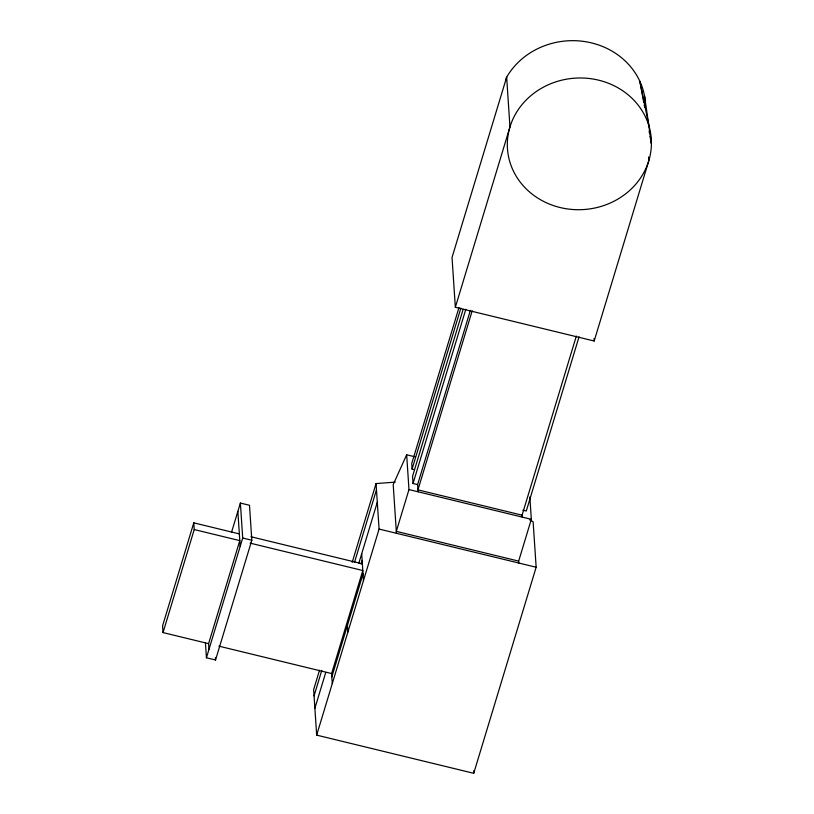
<?xml version="1.0" encoding="UTF-8"?>
<svg xmlns="http://www.w3.org/2000/svg" width="814" height="814" viewBox="0 0 814 814"><rect width="100%" height="100%" fill="white"/><g stroke="black" fill="none" stroke-linecap="round" stroke-linejoin="round"><path stroke-width="1.22" d="M239.347 533.923L193.783 522.842L162.576 625.874L163.024 632.58L208.588 643.65L208.964 649.409M163.024 632.58L194.231 529.548L193.783 522.842M231.471 532.488L240.384 503.052L249.501 505.27L251.821 540.242L215.547 659.981L206.441 657.773L205.443 642.785M208.588 643.65L239.794 540.628L194.231 529.548M206.441 657.773L242.704 538.023L240.384 503.052M319.515 670.237L313.644 689.631L316.666 735.123L473.728 773.3L536.151 567.246L533.129 521.754L529.782 519.922M352.197 562.362L376.058 483.577L395.278 482.122M314.062 695.858L321.774 670.4M354.446 562.525L376.475 489.804M314.886 708.302L325.773 672.364M358.791 563.349L377.299 502.248M361.06 564.061L362.149 560.47M332.275 683.607L331.603 673.554L362.81 570.522L250.132 543.141M331.827 676.902L363.034 573.88M316.666 735.123L379.08 529.069L376.058 483.577M648.544 156.98L648.799 160.724L594.179 341.015L455.341 307.275L509.961 126.974L506.654 77.177A73.82 67.43 -3.8 0 1 586.161 41.799A73.82 67.43 -3.8 0 1 645.248 100.783M459.004 307.468L411.721 463.563L412.088 469.088L414.367 469.637M412.088 469.088L460.846 308.15M463.156 309.3L412.566 476.282L413.044 483.485L417.602 484.595L418.081 491.788M415.221 456.858L406.664 454.782L408.974 489.57L396.306 531.369L518.66 561.111L518.793 563.023M413.044 483.485L465.832 309.239M417.602 484.595L470.39 310.338M472.201 310.785L417.958 489.865L522.079 515.181L522.212 517.104M522.079 515.181L576.332 336.09M579.069 336.762L526.292 511.009L522.873 510.175M518.66 561.111L531.328 519.312L529.843 496.947M406.664 454.782L393.203 484.574L396.438 533.282M408.974 489.57L531.328 519.312M379.08 529.069L536.151 567.246M250.916 536.731L362.362 563.817M242.704 538.023L251.821 540.242M218.925 646.163L331.603 673.554M649.134 126.618L639.835 81.258L643.772 102.472M644.24 104.975L644.698 107.468M649.104 131.186L649.572 133.679M650.03 136.172L651.424 143.661A72.08 65.842 -3.8 0 1 542.775 200.987A72.08 65.842 -3.8 0 1 543.925 86.895A72.08 65.842 -3.8 0 1 651.424 143.661L644.505 95.777M594.016 338.532L594.179 341.015M455.341 307.275L452.035 257.478L506.654 77.177A72.08 65.842 -3.8 0 0 505.982 79.548M473.565 770.858L473.728 773.3M361.701 553.764L363.482 580.586M347.425 625.396L347.873 632.091M237.851 511.416L240.181 546.387M215.384 657.488L215.547 659.981"/></g></svg>
